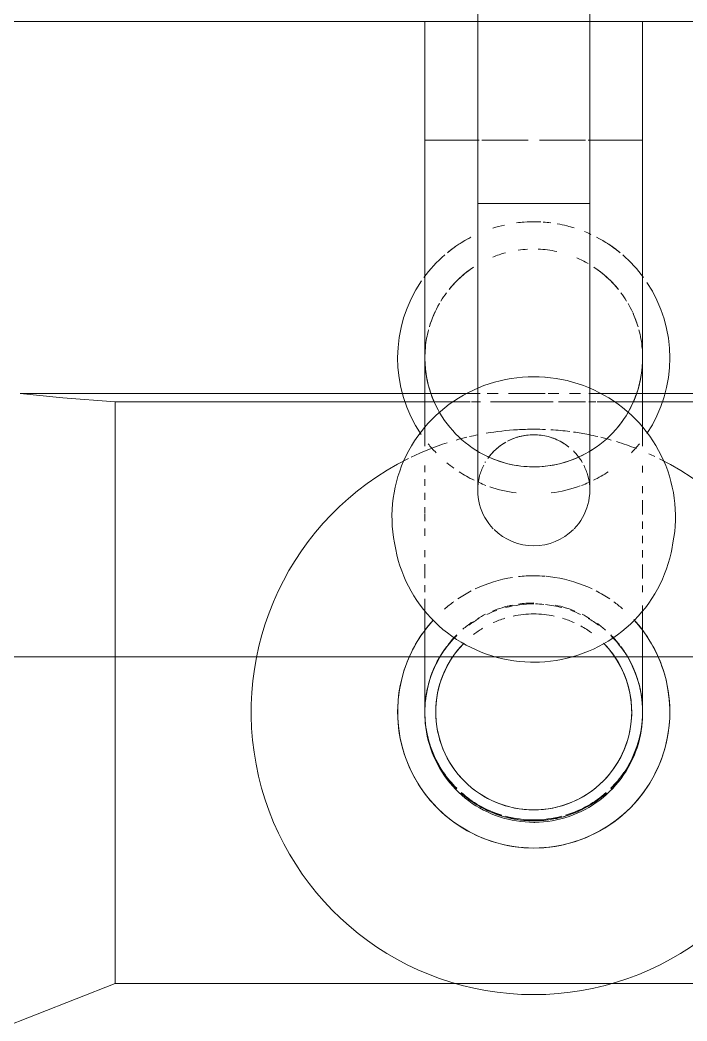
# Model space of a CAD drawing. Header units: millimetres. Extents: x -4000 to 187956, y -58990 to 162485.
# Drawn here: x 831.7 to 954.2, y 80833.2 to 81017 of the extents above; entities that cross this region are included whole.
import ezdxf

# ---------------------------------------------------------------- set-up
doc = ezdxf.new("R2010")
doc.units = ezdxf.units.MM
doc.layers.add('A-FLOR-PATT', color=8, linetype='Continuous', lineweight=13)
doc.layers.add('P-SANR-FIXT', color=6, linetype='Continuous', lineweight=9)

# ---------------------------------------------------------------- blocks, each defined once
blk = doc.blocks.new('C2400 - C2400-504579-0_000')
at = {"layer": 'P-SANR-FIXT', "color": 250}
for p, q in [((-10.3, -16), (-10.3, -116.64)), ((-10.3, -16), (-10.3, -116.64)), ((-10.3, -16), (-10.3, -116.64)), ((-10.3, -16), (-10.3, -116.64)), ((10.3, -116.64), (10.3, -16)), ((10.3, -116.64), (10.3, -16)), ((10.3, -116.64), (10.3, -16)), ((10.3, -116.64), (10.3, -16)), ((-8.92, -83.22), (-236.05, -83.22)), ((236.05, -83.22), (8.92, -83.22)), ((0, -116.64), (-10.3, -116.64)), ((0, -116.64), (-10.3, -116.64)), ((0, -116.64), (-10.3, -116.64)), ((0, -116.64), (-10.3, -116.64)), ((10.3, -116.64), (0, -116.64)), ((10.3, -116.64), (0, -116.64)), ((10.3, -116.64), (0, -116.64)), ((10.3, -116.64), (0, -116.64)), ((-10.3, -166.44), (-10.3, -169.3)), ((-10.3, -166.44), (-10.3, -169.3)), ((-10.3, -166.44), (-10.3, -169.3)), ((-10.3, -166.44), (-10.3, -169.3)), ((10.3, -169.3), (10.3, -166.44)), ((10.3, -169.3), (10.3, -166.44)), ((10.3, -169.3), (10.3, -166.44)), ((10.3, -169.3), (10.3, -166.44)), ((-25.58, -178.94), (-25.34, -180.19)), ((25.34, -180.19), (25.58, -178.94))]:
    blk.add_line(p, q, dxfattribs=at)
at = {"layer": 'P-SANR-FIXT', "color": 252}
for p, q in [((-20, -83.22), (-20, -105)), ((20, -105), (20, -83.22)), ((-10, -105), (-20, -105)), ((20, -105), (10, -105)), ((-11.88, -151.53), (-94.37, -151.53)), ((94.37, -151.53), (11.88, -151.53)), ((-76.92, -259.9), (-76.92, -153.09)), ((-76.92, -153.09), (-13.5, -153.09)), ((13.5, -153.09), (76.92, -153.09)), ((-20, -158.95), (-20, -157.87)), ((20, -157.9), (20, -158.98)), ((-76.92, -259.9), (-215.83, -314.46)), ((76.92, -259.9), (-76.92, -259.9))]:
    blk.add_line(p, q, dxfattribs=at)
at = {"layer": 'P-SANR-FIXT', "color": 254}
for p, q in [((8.92, -83.22), (-8.92, -83.22)), ((-19.32, -105), (-20, -105)), ((-18.72, -105), (-19.62, -105)), ((-17.32, -105), (-18.69, -105)), ((-14.14, -105), (-18.48, -105)), ((-14.14, -105), (-17.11, -105)), ((-11.11, -105), (-14.14, -105)), ((-10.66, -105), (-14.14, -105)), ((14.14, -105), (10.66, -105)), ((14.14, -105), (11.11, -105)), ((18.48, -105), (14.14, -105)), ((17.11, -105), (14.14, -105)), ((18.69, -105), (17.32, -105)), ((19.62, -105), (18.72, -105)), ((20, -105), (19.32, -105)), ((-10.3, -116.64), (-8.92, -116.64)), ((-10.3, -116.64), (-8.92, -116.64)), ((-8.92, -116.64), (-10.3, -116.64)), ((-10.3, -116.64), (-8.92, -116.64)), ((-9.95, -116.64), (-10.3, -116.64)), ((-10.3, -116.64), (-8.92, -116.64)), ((-10.3, -116.64), (-8.92, -116.64)), ((-8.92, -116.64), (-10.3, -116.64)), ((-10.3, -116.64), (-8.92, -116.64)), ((-10.3, -116.64), (-8.92, -116.64)), ((-9.95, -116.64), (-10.3, -116.64)), ((-8.92, -116.64), (-9.95, -116.64)), ((-8.92, -116.64), (-9.95, -116.64)), ((-8.92, -116.64), (0, -116.64)), ((-8.92, -116.64), (0, -116.64)), ((-8.92, -116.64), (0, -116.64)), ((-8.92, -116.64), (0, -116.64)), ((0, -116.64), (8.92, -116.64)), ((0, -116.64), (8.92, -116.64)), ((0, -116.64), (8.92, -116.64)), ((0, -116.64), (8.92, -116.64)), ((8.92, -116.64), (10.3, -116.64)), ((8.92, -116.64), (10.3, -116.64)), ((9.95, -116.64), (8.92, -116.64)), ((8.92, -116.64), (10.3, -116.64)), ((8.92, -116.64), (10.3, -116.64)), ((9.95, -116.64), (8.92, -116.64)), ((8.92, -116.64), (10.3, -116.64)), ((8.92, -116.64), (10.3, -116.64)), ((9.95, -116.64), (8.92, -116.64)), ((8.92, -116.64), (10.3, -116.64)), ((8.92, -116.64), (10.3, -116.64)), ((9.95, -116.64), (8.92, -116.64)), ((-4.14, -148.77), (-5.16, -148.96)), ((-3.11, -148.63), (-4.14, -148.77)), ((0, -148.45), (-1.04, -148.47)), ((1, -148.47), (0, -148.45)), ((2.04, -148.53), (1, -148.47)), ((2.11, -148.53), (2.04, -148.53)), ((4.1, -148.77), (3.07, -148.63)), ((5.12, -148.95), (4.1, -148.77)), ((-9.16, -150.09), (-10.13, -150.47)), ((-8.18, -149.75), (-9.16, -150.09)), ((6.14, -149.17), (5.12, -148.95)), ((7.14, -149.43), (6.14, -149.17)), ((8.14, -149.73), (7.14, -149.43)), ((9.12, -150.07), (8.14, -149.73)), ((10.09, -150.45), (9.12, -150.07)), ((-11.43, -153.09), (-9.81, -153.09)), ((10.1, -153.09), (11.43, -153.09)), ((-16.38, -156.47), (-16.83, -155.81)), ((15.55, -157.58), (15.04, -158.19)), ((16.51, -156.29), (16.04, -156.94)), ((13.35, -159.89), (12.74, -160.41)), ((14.5, -158.78), (13.93, -159.35)), ((15.04, -158.19), (14.5, -158.78)), ((-20, -161.2), (-20, -160.06)), ((-11.94, -161.04), (-12.58, -160.55)), ((-11.29, -161.51), (-11.94, -161.04)), ((12.12, -160.91), (11.47, -161.38)), ((12.74, -160.41), (12.12, -160.91)), ((20, -160.09), (20, -161.23)), ((-20, -166), (-20, -164.76)), ((20, -164.8), (20, -166.03)), ((-20, -168.47), (-20, -167.24)), ((20, -168.54), (20, -169.82)), ((-20, -171.08), (-20, -169.79)), ((-20, -173.56), (-20, -172.38)), ((20, -171.11), (20, -172.39)), ((20, -172.41), (20, -173.72)), ((-20, -175), (-20, -173.69)), ((-20, -177.64), (-20, -176.32)), ((20, -175.04), (20, -176.36)), ((20, -177.68), (20, -179)), ((-20, -181.59), (-20, -180.28)), ((20, -180.31), (20, -181.62)), ((-20, -184.19), (-20, -182.89)), ((20, -182.93), (20, -184.22)), ((-20, -185.47), (-20, -184.19)), ((20, -184.22), (20, -185.51)), ((-20, -188), (-20, -186.74)), ((20, -186.78), (20, -188.03)), ((20, -190.49), (20, -191.49)), ((-20, -198.31), (-20, -197.27)), ((-20, -199.31), (-20, -198.31)), ((20, -197.3), (20, -198.33)), ((20, -198.33), (20, -199.33)), ((-20, -200.27), (-20, -199.31)), ((-20, -201.2), (-20, -200.27)), ((20, -199.33), (20, -200.3)), ((20, -200.3), (20, -201.22)), ((-20, -202.09), (-20, -201.2)), ((-20, -202.94), (-20, -202.09)), ((20, -201.22), (20, -202.11)), ((20, -202.11), (20, -202.96)), ((-20, -203.75), (-20, -202.94)), ((-20, -204.52), (-20, -203.75)), ((20, -202.96), (20, -203.77)), ((20, -203.77), (20, -204.54)), ((-20, -205.24), (-20, -204.52)), ((-20, -205.92), (-20, -205.24)), ((20, -204.54), (20, -205.26)), ((20, -205.26), (20, -205.94)), ((-20, -206.55), (-20, -205.92)), ((-20, -207.14), (-20, -206.55)), ((-20, -207.67), (-20, -207.14)), ((-20, -208.16), (-20, -207.67)), ((20, -205.94), (20, -206.57)), ((20, -206.57), (20, -207.15)), ((20, -207.15), (20, -207.69)), ((20, -207.69), (20, -208.18)), ((-20, -208.6), (-20, -208.16)), ((-20, -208.99), (-20, -208.6)), ((-20, -209.33), (-20, -208.99)), ((-20, -209.62), (-20, -209.33)), ((20, -208.18), (20, -208.61)), ((20, -208.61), (20, -209)), ((20, -209), (20, -209.34)), ((20, -209.34), (20, -209.63)), ((-20, -209.86), (-20, -209.62)), ((-20, -210.04), (-20, -209.86)), ((-20, -210), (-20, -210.14)), ((-20, -210.17), (-20, -210.04)), ((-20, -210.14), (-20, -210.24)), ((-20, -210.25), (-20, -210.17)), ((-20, -210.24), (-20, -210.28)), ((-20, -210.28), (-20, -210.25)), ((-20, -210.49), (-20, -210.28)), ((-19.97, -211.29), (-20, -210.49)), ((-19.92, -212.09), (-19.97, -211.29)), ((19.98, -211.08), (19.94, -211.88)), ((20, -210.28), (19.98, -211.08)), ((20, -209.63), (20, -209.86)), ((20, -209.86), (20, -210.05)), ((20, -210.04), (20, -210)), ((20, -210.17), (20, -210.04)), ((20, -210.05), (20, -210.18)), ((20, -210.25), (20, -210.17)), ((20, -210.18), (20, -210.25)), ((20, -210.25), (20, -210.28)), ((20, -210.28), (20, -210.25)), ((-19.83, -212.89), (-19.92, -212.09)), ((-19.71, -213.68), (-19.83, -212.89)), ((19.86, -212.67), (19.74, -213.47)), ((19.94, -211.88), (19.86, -212.67)), ((-19.56, -214.46), (-19.71, -213.68)), ((-19.37, -215.24), (-19.56, -214.46)), ((19.43, -215.03), (19.22, -215.81)), ((19.6, -214.25), (19.43, -215.03)), ((19.74, -213.47), (19.6, -214.25)), ((-19.16, -216.01), (-19.37, -215.24)), ((-18.92, -216.77), (-19.16, -216.01)), ((-18.64, -217.53), (-18.92, -216.77)), ((18.98, -216.57), (18.72, -217.32)), ((19.22, -215.81), (18.98, -216.57)), ((-18.34, -218.27), (-18.64, -217.53)), ((-18, -218.99), (-18.34, -218.27)), ((18.42, -218.07), (18.1, -218.8)), ((18.72, -217.32), (18.42, -218.07)), ((-17.64, -219.71), (-18, -218.99)), ((-17.25, -220.4), (-17.64, -219.71)), ((-16.83, -221.08), (-17.25, -220.4)), ((17.36, -220.22), (16.95, -220.9)), ((17.74, -219.51), (17.36, -220.22)), ((18.1, -218.8), (17.74, -219.51)), ((-16.38, -221.75), (-16.83, -221.08)), ((-15.91, -222.4), (-16.38, -221.75)), ((-15.41, -223.02), (-15.91, -222.4)), ((16.04, -222.22), (15.55, -222.85)), ((16.51, -221.57), (16.04, -222.22)), ((16.95, -220.9), (16.51, -221.57)), ((-14.89, -223.63), (-15.41, -223.02)), ((-14.35, -224.21), (-14.89, -223.63)), ((-13.78, -224.78), (-14.35, -224.21)), ((14.5, -224.06), (13.93, -224.63)), ((15.04, -223.47), (14.5, -224.06)), ((15.55, -222.85), (15.04, -223.47)), ((-13.19, -225.31), (-13.78, -224.78)), ((-12.58, -225.83), (-13.19, -225.31)), ((-11.94, -226.32), (-12.58, -225.83)), ((12.74, -225.69), (12.12, -226.19)), ((13.35, -225.17), (12.74, -225.69)), ((13.93, -224.63), (13.35, -225.17)), ((-11.29, -226.79), (-11.94, -226.32)), ((-10.62, -227.22), (-11.29, -226.79)), ((-9.94, -227.64), (-10.62, -227.22)), ((-9.24, -228.02), (-9.94, -227.64)), ((10.12, -227.53), (9.43, -227.92)), ((10.81, -227.11), (10.12, -227.53)), ((11.47, -226.66), (10.81, -227.11)), ((12.12, -226.19), (11.47, -226.66)), ((-8.52, -228.37), (-9.24, -228.02)), ((-7.79, -228.7), (-8.52, -228.37)), ((-7.05, -229), (-7.79, -228.7)), ((-6.29, -229.26), (-7.05, -229)), ((-5.53, -229.5), (-6.29, -229.26)), ((-4.75, -229.71), (-5.53, -229.5)), ((-3.97, -229.88), (-4.75, -229.71)), ((4.96, -229.65), (4.18, -229.84)), ((5.73, -229.44), (4.96, -229.65)), ((6.5, -229.19), (5.73, -229.44)), ((7.25, -228.92), (6.5, -229.19)), ((7.99, -228.61), (7.25, -228.92)), ((8.71, -228.28), (7.99, -228.61)), ((9.43, -227.92), (8.71, -228.28)), ((-3.19, -230.02), (-3.97, -229.88)), ((-2.39, -230.13), (-3.19, -230.02)), ((-1.6, -230.21), (-2.39, -230.13)), ((-0.8, -230.26), (-1.6, -230.21)), ((0, -230.28), (-0.8, -230.26)), ((0.22, -230.28), (0, -230.28)), ((1.02, -230.25), (0.22, -230.28)), ((1.81, -230.2), (1.02, -230.25)), ((2.61, -230.11), (1.81, -230.2)), ((3.4, -229.99), (2.61, -230.11)), ((4.18, -229.84), (3.4, -229.99))]:
    blk.add_line(p, q, dxfattribs=at)
at = {"layer": 'P-SANR-FIXT', "color": 253}
for p, q in [((-10.54, -105), (-19.92, -105)), ((19.92, -105), (10.54, -105)), ((-9.82, -151.53), (-11.88, -151.53)), ((11.88, -151.53), (10.14, -151.53)), ((-13.5, -153.09), (-11.66, -153.09)), ((11.66, -153.09), (13.5, -153.09)), ((16.95, -155.62), (16.51, -156.29)), ((16.04, -156.94), (15.55, -157.58)), ((-20, -160.06), (-20, -158.95)), ((13.93, -159.35), (13.35, -159.89)), ((20, -158.98), (20, -160.09)), ((-10.62, -161.95), (-11.29, -161.51))]:
    blk.add_line(p, q, dxfattribs=at)
at = {"layer": 'P-SANR-FIXT', "color": 50}
for p, q in [((-1.15, -105), (-9.51, -105)), ((-1.15, -105), (-9.51, -105)), ((-5.18, -105), (-8.97, -105)), ((-5.18, -105), (-8.97, -105)), ((-1.04, -105), (-5.18, -105)), ((-1.04, -105), (-5.18, -105)), ((5.18, -105), (1.04, -105)), ((5.18, -105), (1.04, -105)), ((9.51, -105), (1.15, -105)), ((9.51, -105), (1.15, -105)), ((8.97, -105), (5.18, -105)), ((8.97, -105), (5.18, -105)), ((-8.92, -116.64), (0, -116.64)), ((-7.28, -116.64), (-8.92, -116.64)), ((-8.92, -116.64), (0, -116.64)), ((-7.28, -116.64), (-8.92, -116.64)), ((-8.92, -116.64), (0, -116.64)), ((-7.28, -116.64), (-8.92, -116.64)), ((-8.92, -116.64), (0, -116.64)), ((-7.28, -116.64), (-8.92, -116.64)), ((-5.15, -116.64), (-7.28, -116.64)), ((-5.15, -116.64), (-7.28, -116.64)), ((-5.15, -116.64), (-7.28, -116.64)), ((-5.15, -116.64), (-7.28, -116.64)), ((-2.67, -116.64), (-5.15, -116.64)), ((-2.67, -116.64), (-5.15, -116.64)), ((-2.67, -116.64), (-5.15, -116.64)), ((-2.67, -116.64), (-5.15, -116.64)), ((0, -116.64), (-2.67, -116.64)), ((0, -116.64), (-2.67, -116.64)), ((0, -116.64), (-2.67, -116.64)), ((0, -116.64), (-2.67, -116.64)), ((0, -116.64), (8.92, -116.64)), ((2.67, -116.64), (0, -116.64)), ((0, -116.64), (8.92, -116.64)), ((2.67, -116.64), (0, -116.64)), ((0, -116.64), (8.92, -116.64)), ((2.67, -116.64), (0, -116.64)), ((0, -116.64), (8.92, -116.64)), ((2.67, -116.64), (0, -116.64)), ((5.15, -116.64), (2.67, -116.64)), ((5.15, -116.64), (2.67, -116.64)), ((5.15, -116.64), (2.67, -116.64)), ((5.15, -116.64), (2.67, -116.64)), ((7.28, -116.64), (5.15, -116.64)), ((7.28, -116.64), (5.15, -116.64)), ((7.28, -116.64), (5.15, -116.64)), ((7.28, -116.64), (5.15, -116.64)), ((8.92, -116.64), (7.28, -116.64)), ((8.92, -116.64), (7.28, -116.64)), ((8.92, -116.64), (7.28, -116.64)), ((8.92, -116.64), (7.28, -116.64)), ((3.07, -148.63), (2.11, -148.53)), ((-5.16, -148.96), (-6.18, -149.18)), ((-6.56, -151.53), (-8.56, -151.53)), ((2.11, -151.53), (-4.63, -151.53)), ((4.63, -151.53), (2.64, -151.53)), ((8.56, -151.53), (6.56, -151.53)), ((-7.95, -153.09), (3.58, -153.09)), ((4.57, -153.09), (9.5, -153.09)), ((-9.94, -162.36), (-10.62, -161.95)), ((-9.24, -162.74), (-9.94, -162.36)), ((-8.52, -163.1), (-9.24, -162.74)), ((-7.79, -163.42), (-8.52, -163.1)), ((-7.05, -163.72), (-7.79, -163.42)), ((7.99, -163.34), (7.25, -163.64)), ((8.71, -163), (7.99, -163.34)), ((9.43, -162.64), (8.71, -163)), ((10.12, -162.25), (9.43, -162.64)), ((-6.29, -163.98), (-7.05, -163.72)), ((-5.53, -164.22), (-6.29, -163.98)), ((-4.75, -164.43), (-5.53, -164.22)), ((-3.97, -164.6), (-4.75, -164.43)), ((-3.19, -164.74), (-3.97, -164.6)), ((-2.39, -164.86), (-3.19, -164.74)), ((-1.6, -164.94), (-2.39, -164.86)), ((-0.8, -164.98), (-1.6, -164.94)), ((0, -165), (-0.8, -164.98)), ((0.22, -165), (0, -165)), ((1.02, -164.97), (0.22, -165)), ((1.81, -164.92), (1.02, -164.97)), ((2.61, -164.83), (1.81, -164.92)), ((3.4, -164.71), (2.61, -164.83)), ((4.18, -164.56), (3.4, -164.71)), ((4.96, -164.37), (4.18, -164.56)), ((5.73, -164.16), (4.96, -164.37)), ((6.5, -163.92), (5.73, -164.16)), ((7.25, -163.64), (6.5, -163.92))]:
    blk.add_line(p, q, dxfattribs=at)
at = {"layer": 'P-SANR-FIXT', "color": 252, "flags": 128}
for points in [[(-20, -105), (-20, -106.6), (-20, -108.2), (-20, -109.79), (-20, -111.37), (-20, -112.95), (-20, -114.51), (-20, -116.05), (-20, -117.58), (-20, -119.09), (-20, -120.58), (-20, -122.04), (-20, -123.47), (-20, -124.88), (-20, -126.25), (-20, -127.59), (-20, -128.89), (-20, -130.15), (-20, -131.38), (-20, -132.56), (-20, -133.69), (-20, -134.79), (-20, -135.06)], [(20, -135.06), (20, -133.98), (20, -132.85), (20, -131.68), (20, -130.47), (20, -129.22), (20, -127.93), (20, -126.6), (20, -125.23), (20, -123.84), (20, -122.41), (20, -120.96), (20, -119.48), (20, -117.97), (20, -116.45), (20, -114.91), (20, -113.35), (20, -111.78), (20, -110.2), (20, -108.61), (20, -107.01), (20, -105.41), (20, -105)], [(-20, -135.06), (-20, -136.09), (-20, -137.07), (-20, -138), (-20, -138.88), (-20, -139.7), (-20, -140.47), (-20, -141.18), (-20, -141.84), (-20, -142.43), (-20, -142.96), (-20, -143.44), (-20, -143.85), (-20, -144.2), (-20, -144.49), (-20, -144.71), (-20, -144.87), (-20, -144.97), (-20, -145)], [(20, -145), (20, -144.97), (20, -144.87), (20, -144.71), (20, -144.49), (20, -144.2), (20, -143.85), (20, -143.44), (20, -142.97), (20, -142.44), (20, -141.84), (20, -141.19), (20, -140.48), (20, -139.71), (20, -138.89), (20, -138.01), (20, -137.08), (20, -136.1), (20, -135.07), (20, -135.06)], [(-16.83, -155.81), (-17.25, -155.12), (-17.64, -154.43), (-18, -153.71), (-18.34, -152.99), (-18.64, -152.25), (-18.92, -151.5), (-19.16, -150.73), (-19.37, -149.96), (-19.56, -149.18), (-19.71, -148.4), (-19.83, -147.61), (-19.92, -146.81), (-19.97, -146.02), (-20, -145.22), (-20, -145)], [(-20, -152.11), (-20, -151.35), (-20, -150.63), (-20, -149.95), (-20, -149.31), (-20, -148.71), (-20, -148.15), (-20, -147.64), (-20, -147.17), (-20, -146.74), (-20, -146.36), (-20, -146.03), (-20, -145.74), (-20, -145.5), (-20, -145.3), (-20, -145.16), (-20, -145.06), (-20, -145.01), (-20, -145)], [(20, -145), (19.98, -145.8), (19.94, -146.6), (19.86, -147.39), (19.74, -148.19), (19.6, -148.97), (19.43, -149.75), (19.22, -150.53), (18.98, -151.29), (18.72, -152.05), (18.42, -152.79), (18.1, -153.52), (17.74, -154.24), (17.36, -154.94), (16.95, -155.62)], [(20, -145), (20, -145.03), (20, -145.11), (20, -145.24), (20, -145.41), (20, -145.63), (20, -145.9), (20, -146.22), (20, -146.58), (20, -146.99), (20, -147.44), (20, -147.93), (20, -148.47), (20, -149.06), (20, -149.68), (20, -150.34), (20, -151.05), (20, -151.79), (20, -152.11)], [(-94.37, -151.53), (-86.53, -152.32), (-76.92, -153.09)], [(-20, -153.86), (-20, -152.95), (-20, -152.11)], [(20, -152.11), (20, -152.98), (20, -153.89)]]:
    blk.add_lwpolyline(points, dxfattribs=at)
at = {"layer": 'P-SANR-FIXT', "color": 250, "flags": 128}
for points in [[(-10.3, -116.64), (-10.3, -118.65), (-10.3, -120.66), (-10.3, -122.66), (-10.3, -124.66), (-10.3, -126.63), (-10.3, -128.6), (-10.3, -130.54), (-10.3, -132.46), (-10.3, -134.36), (-10.3, -136.23), (-10.3, -138.07), (-10.3, -139.87), (-10.3, -141.64), (-10.3, -143.36), (-10.3, -145.04), (-10.3, -146.68), (-10.3, -148.27), (-10.3, -149.81), (-10.3, -151.29), (-10.3, -152.73), (-10.3, -154.1), (-10.3, -155.41), (-10.3, -156.66), (-10.3, -157.85), (-10.3, -158.97), (-10.3, -160.02), (-10.3, -161), (-10.3, -161.92), (-10.3, -162.76), (-10.3, -163.52), (-10.3, -164.22), (-10.3, -164.83), (-10.3, -165.37), (-10.3, -165.83), (-10.3, -166.21), (-10.3, -166.44)], [(-10.3, -116.64), (-10.3, -118.65), (-10.3, -120.66), (-10.3, -122.66), (-10.3, -124.66), (-10.3, -126.63), (-10.3, -128.6), (-10.3, -130.54), (-10.3, -132.46), (-10.3, -134.36), (-10.3, -136.23), (-10.3, -138.07), (-10.3, -139.87), (-10.3, -141.64), (-10.3, -143.36), (-10.3, -145.04), (-10.3, -146.68), (-10.3, -148.27), (-10.3, -149.81), (-10.3, -151.29), (-10.3, -152.73), (-10.3, -154.1), (-10.3, -155.41), (-10.3, -156.66), (-10.3, -157.85), (-10.3, -158.97), (-10.3, -160.02), (-10.3, -161), (-10.3, -161.92), (-10.3, -162.76), (-10.3, -163.52), (-10.3, -164.22), (-10.3, -164.83), (-10.3, -165.37), (-10.3, -165.83), (-10.3, -166.21), (-10.3, -166.44)], [(-10.3, -116.64), (-10.3, -118.65), (-10.3, -120.66), (-10.3, -122.66), (-10.3, -124.66), (-10.3, -126.63), (-10.3, -128.6), (-10.3, -130.54), (-10.3, -132.46), (-10.3, -134.36), (-10.3, -136.23), (-10.3, -138.07), (-10.3, -139.87), (-10.3, -141.64), (-10.3, -143.36), (-10.3, -145.04), (-10.3, -146.68), (-10.3, -148.27), (-10.3, -149.81), (-10.3, -151.29), (-10.3, -152.73), (-10.3, -154.1), (-10.3, -155.41), (-10.3, -156.66), (-10.3, -157.85), (-10.3, -158.97), (-10.3, -160.02), (-10.3, -161), (-10.3, -161.92), (-10.3, -162.76), (-10.3, -163.52), (-10.3, -164.22), (-10.3, -164.83), (-10.3, -165.37), (-10.3, -165.83), (-10.3, -166.21), (-10.3, -166.44)], [(-10.3, -116.64), (-10.3, -118.65), (-10.3, -120.66), (-10.3, -122.66), (-10.3, -124.66), (-10.3, -126.63), (-10.3, -128.6), (-10.3, -130.54), (-10.3, -132.46), (-10.3, -134.36), (-10.3, -136.23), (-10.3, -138.07), (-10.3, -139.87), (-10.3, -141.64), (-10.3, -143.36), (-10.3, -145.04), (-10.3, -146.68), (-10.3, -148.27), (-10.3, -149.81), (-10.3, -151.29), (-10.3, -152.73), (-10.3, -154.1), (-10.3, -155.41), (-10.3, -156.66), (-10.3, -157.85), (-10.3, -158.97), (-10.3, -160.02), (-10.3, -161), (-10.3, -161.92), (-10.3, -162.76), (-10.3, -163.52), (-10.3, -164.22), (-10.3, -164.83), (-10.3, -165.37), (-10.3, -165.83), (-10.3, -166.21), (-10.3, -166.44)], [(10.3, -166.44), (10.3, -166.11), (10.3, -165.71), (10.3, -165.23), (10.3, -164.67), (10.3, -164.03), (10.3, -163.32), (10.3, -162.54), (10.3, -161.68), (10.3, -160.74), (10.3, -159.74), (10.3, -158.67), (10.3, -157.53), (10.3, -156.33), (10.3, -155.06), (10.3, -153.73), (10.3, -152.34), (10.3, -150.9), (10.3, -149.4), (10.3, -147.84), (10.3, -146.24), (10.3, -144.59), (10.3, -142.9), (10.3, -141.16), (10.3, -139.38), (10.3, -137.57), (10.3, -135.73), (10.3, -133.85), (10.3, -131.94), (10.3, -130.02), (10.3, -128.07), (10.3, -126.1), (10.3, -124.12), (10.3, -122.12), (10.3, -120.12), (10.3, -118.11), (10.3, -116.64)], [(10.3, -166.44), (10.3, -166.11), (10.3, -165.71), (10.3, -165.23), (10.3, -164.67), (10.3, -164.03), (10.3, -163.32), (10.3, -162.54), (10.3, -161.68), (10.3, -160.74), (10.3, -159.74), (10.3, -158.67), (10.3, -157.53), (10.3, -156.33), (10.3, -155.06), (10.3, -153.73), (10.3, -152.34), (10.3, -150.9), (10.3, -149.4), (10.3, -147.84), (10.3, -146.24), (10.3, -144.59), (10.3, -142.9), (10.3, -141.16), (10.3, -139.38), (10.3, -137.57), (10.3, -135.73), (10.3, -133.85), (10.3, -131.94), (10.3, -130.02), (10.3, -128.07), (10.3, -126.1), (10.3, -124.12), (10.3, -122.12), (10.3, -120.12), (10.3, -118.11), (10.3, -116.64)], [(10.3, -166.44), (10.3, -166.11), (10.3, -165.71), (10.3, -165.23), (10.3, -164.67), (10.3, -164.03), (10.3, -163.32), (10.3, -162.54), (10.3, -161.68), (10.3, -160.74), (10.3, -159.74), (10.3, -158.67), (10.3, -157.53), (10.3, -156.33), (10.3, -155.06), (10.3, -153.73), (10.3, -152.34), (10.3, -150.9), (10.3, -149.4), (10.3, -147.84), (10.3, -146.24), (10.3, -144.59), (10.3, -142.9), (10.3, -141.16), (10.3, -139.38), (10.3, -137.57), (10.3, -135.73), (10.3, -133.85), (10.3, -131.94), (10.3, -130.02), (10.3, -128.07), (10.3, -126.1), (10.3, -124.12), (10.3, -122.12), (10.3, -120.12), (10.3, -118.11), (10.3, -116.64)], [(10.3, -166.44), (10.3, -166.11), (10.3, -165.71), (10.3, -165.23), (10.3, -164.67), (10.3, -164.03), (10.3, -163.32), (10.3, -162.54), (10.3, -161.68), (10.3, -160.74), (10.3, -159.74), (10.3, -158.67), (10.3, -157.53), (10.3, -156.33), (10.3, -155.06), (10.3, -153.73), (10.3, -152.34), (10.3, -150.9), (10.3, -149.4), (10.3, -147.84), (10.3, -146.24), (10.3, -144.59), (10.3, -142.9), (10.3, -141.16), (10.3, -139.38), (10.3, -137.57), (10.3, -135.73), (10.3, -133.85), (10.3, -131.94), (10.3, -130.02), (10.3, -128.07), (10.3, -126.1), (10.3, -124.12), (10.3, -122.12), (10.3, -120.12), (10.3, -118.11), (10.3, -116.64)], [(-10.13, -150.47), (-11.08, -150.89), (-12.01, -151.34), (-12.92, -151.83), (-13.82, -152.36), (-14.69, -152.92), (-15.53, -153.52), (-16.36, -154.15), (-17.15, -154.81), (-17.92, -155.5), (-18.66, -156.22), (-19.38, -156.97), (-20.06, -157.75), (-20.7, -158.56), (-21.32, -159.39), (-21.9, -160.24), (-22.45, -161.12), (-22.96, -162.01), (-23.43, -162.93), (-23.87, -163.86), (-24.27, -164.81), (-24.62, -165.78), (-24.94, -166.76), (-25.22, -167.75), (-25.46, -168.75), (-25.66, -169.76), (-25.82, -170.78), (-25.93, -171.8), (-26.01, -172.83), (-26.04, -173.86), (-26.03, -174.89), (-25.98, -175.92), (-25.89, -176.94), (-25.75, -177.96), (-25.58, -178.94)], [(25.58, -178.94), (25.76, -177.92), (25.89, -176.9), (25.98, -175.88), (26.03, -174.85), (26.04, -173.82), (26, -172.79), (25.93, -171.76), (25.81, -170.74), (25.65, -169.72), (25.45, -168.71), (25.21, -167.71), (24.93, -166.72), (24.61, -165.74), (24.25, -164.78), (23.85, -163.82), (23.41, -162.89), (22.94, -161.98), (22.43, -161.08), (21.88, -160.2), (21.3, -159.35), (20.68, -158.52), (20.03, -157.72), (19.35, -156.94), (18.63, -156.19), (17.89, -155.47), (17.12, -154.78), (16.32, -154.12), (15.5, -153.49), (14.65, -152.9), (13.78, -152.34), (12.89, -151.81), (11.97, -151.32), (11.04, -150.87), (10.09, -150.45)], [(-25.34, -180.19), (-25.13, -181.18), (-24.88, -182.17), (-24.58, -183.15), (-24.25, -184.11), (-23.88, -185.06), (-23.47, -186), (-23.02, -186.91), (-22.54, -187.81), (-22.02, -188.69), (-21.46, -189.55), (-20.87, -190.38), (-20.25, -191.2), (-19.59, -191.98), (-18.91, -192.74), (-18.19, -193.47), (-17.44, -194.18), (-16.67, -194.85), (-15.87, -195.49), (-15.04, -196.1), (-14.19, -196.68), (-13.32, -197.22), (-12.43, -197.73), (-11.52, -198.2), (-10.58, -198.63), (-9.64, -199.03), (-8.67, -199.39), (-7.69, -199.71), (-6.7, -200), (-5.7, -200.24), (-4.69, -200.45), (-3.68, -200.61), (-2.65, -200.74), (-1.63, -200.82), (-0.6, -200.87), (0, -200.87)], [(0, -200.87), (1.03, -200.85), (2.06, -200.79), (3.08, -200.69), (4.1, -200.55), (5.12, -200.37), (6.12, -200.14), (7.12, -199.88), (8.11, -199.58), (9.08, -199.24), (10.04, -198.87), (10.98, -198.45), (11.9, -198), (12.81, -197.52), (13.69, -196.99), (14.55, -196.44), (15.39, -195.85), (16.21, -195.22), (17, -194.57), (17.76, -193.88), (18.49, -193.17), (19.2, -192.43), (19.87, -191.65), (20.51, -190.86), (21.12, -190.04), (21.7, -189.19), (22.24, -188.32), (22.74, -187.44), (23.21, -186.53), (23.64, -185.61), (24.04, -184.66), (24.39, -183.71), (24.71, -182.74), (24.99, -181.76), (25.22, -180.77), (25.34, -180.19)]]:
    blk.add_lwpolyline(points, dxfattribs=at)
at = {"layer": 'P-SANR-FIXT', "color": 254, "flags": 128}
for points in [[(-1.04, -148.47), (-2.08, -148.53), (-3.11, -148.63)], [(-6.18, -149.18), (-7.18, -149.44), (-8.18, -149.75)]]:
    blk.add_lwpolyline(points, dxfattribs=at)
at = {"layer": 'P-SANR-FIXT', "color": 253, "flags": 128}
for points in [[(-20, -157.87), (-20, -156.82), (-20, -155.8), (-20, -154.81), (-20, -153.86)], [(20, -153.89), (20, -154.84), (20, -155.82), (20, -156.84), (20, -157.9)], [(-12.58, -160.55), (-13.19, -160.04), (-13.78, -159.5), (-14.35, -158.93), (-14.89, -158.35), (-15.41, -157.74), (-15.91, -157.12), (-16.38, -156.47)], [(11.47, -161.38), (10.81, -161.83), (10.12, -162.25)], [(-20, -197.27), (-20, -196.21), (-20, -195.11), (-20, -193.99), (-20, -192.84), (-20, -191.66), (-20, -190.46), (-20, -189.24)], [(20, -191.49), (20, -191.69), (20, -192.87), (20, -194.02), (20, -195.14), (20, -196.24), (20, -197.3)]]:
    blk.add_lwpolyline(points, dxfattribs=at)
at = {"layer": 'P-SANR-FIXT', "color": 50}
for centre, radius, start, end in [((0, -145), 25, 102.4772, 107.4524), ((0, -145), 25, 102.4772, 107.4524), ((0, -145), 25, 94.0109, 97.2165), ((0, -145), 25, 94.0109, 97.2165), ((0, -145), 25, 90, 93.6962), ((0, -145), 25, 90, 93.6962), ((0, -145), 25, 87.022, 90), ((0, -145), 25, 87.022, 90), ((0, -145), 25, 82.7835, 85.9891), ((0, -145), 25, 82.7835, 85.9891), ((0, -145), 25, 75.9031, 80.0156), ((0, -145), 25, 75.9031, 80.0156), ((0, -145), 25, 72.7233, 75.8199), ((0, -145), 25, 72.7233, 75.8199), ((0, -145), 25, 65.1821, 68.0443), ((0, -145), 25, 65.1821, 68.0443), ((0, -210), 51.91, 93.3247, 99.6877), ((0, -210), 51.91, 90, 93.3247), ((0, -210), 51.91, 87.5901, 90), ((0, -210), 51.91, 82.6506, 86.5087), ((0, -210), 51.91, 78.809, 81.895), ((0, -145), 25, 230.3851, 234), ((0, -145), 25, 246.2861, 249.4018), ((0, -145), 25, 246.2861, 249.4018), ((0, -145), 25, 251.1255, 262.6075), ((0, -145), 25, 251.1255, 262.6075), ((0, -145), 25, 277.3925, 289.9054), ((0, -145), 25, 277.3925, 289.9054), ((0, -145), 25, 290.5982, 293.7139), ((0, -145), 25, 290.5982, 293.7139), ((0, -210), 20, 101.4614, 105.9125), ((0, -210), 20, 91.8947, 96.4885), ((0, -210), 20, 67.769, 72.9479), ((0, -210), 20, 116.324, 121.0859), ((0, -210), 20, 58.9141, 63.676)]:
    blk.add_arc(centre, radius, start, end, dxfattribs=at)
at = {"layer": 'P-SANR-FIXT', "color": 253}
for centre, radius, start, end in [((0, -145), 25, 117.4814, 129.393), ((0, -145), 25, 50.607, 62.5186), ((0, -145), 25, 130.835, 143.852), ((0, -145), 25, 36.148, 49.165), ((0, -145), 25, 145.5392, 214.1926), ((0, -145), 25, 326.3324, 33.6676), ((0, -210), 51.91, 103.7032, 105.9008), ((0, -210), 51.91, 74.0992, 76.297), ((0, -210), 51.91, 107.8171, 115.7143), ((0, -145), 25, 219.0547, 224.1439), ((0, -210), 51.91, 68.6955, 72.9631), ((0, -145), 25, 315.8568, 320.9453), ((0, -145), 25, 236.7689, 243.9768), ((0, -145), 25, 296.0232, 303.2311), ((0, -210), 25, 81.0464, 84.8285), ((0, -210), 25, 137.6114, 270), ((0, -210), 25, 270, 42.6685), ((0, -210), 18, 135.353, 270), ((0, -210), 18, 270, 44.647)]:
    blk.add_arc(centre, radius, start, end, dxfattribs=at)
at = {"layer": 'P-SANR-FIXT', "color": 254}
for centre, radius, start, end in [((0, -145), 25, 117.4814, 126), ((0, -145), 25, 54, 62.5186), ((0, -145), 25, 126, 129.393), ((0, -145), 25, 50.607, 54), ((0, -145), 25, 130.835, 143.852), ((0, -145), 25, 36.148, 49.165), ((0, -145), 25, 219.0547, 224.1439), ((0, -145), 25, 315.8568, 320.9453), ((0, -210), 51.91, 64.5985, 65.9568), ((0, -145), 25, 230.3851, 234), ((0, -145), 25, 236.7689, 243.9768), ((0, -145), 25, 296.0232, 303.2311), ((0, -210), 25, 98.9536, 115.4362), ((0, -210), 25, 98.9536, 115.4362), ((0, -210), 25, 90, 96.4625), ((0, -210), 25, 90, 96.4625), ((0, -210), 25, 85.1808, 90), ((0, -210), 25, 85.1808, 90), ((0, -210), 25, 81.0464, 84.8285), ((0, -210), 25, 64.5638, 81.0464), ((0, -210), 25, 64.5638, 81.0464), ((0, -210), 25, 117.2993, 123.9447), ((0, -210), 25, 117.2993, 123.9447), ((0, -210), 25, 56.0553, 62.7007), ((0, -210), 25, 56.0553, 62.7007), ((0, -210), 25, 126, 130.9461), ((0, -210), 25, 126, 130.9461), ((0, -210), 20, 101.4614, 112.231), ((0, -210), 20, 90, 98.1307), ((0, -210), 20, 67.769, 78.5386), ((0, -210), 25, 49.2578, 54), ((0, -210), 25, 49.2578, 54), ((0, -210), 20, 116.324, 121.0859), ((0, -210), 18, 107.1478, 114.4108), ((0, -210), 18, 107.1478, 114.4108), ((0, -210), 18, 90, 102.0961), ((0, -210), 18, 90, 102.0961), ((0, -210), 18, 77.9039, 90), ((0, -210), 18, 77.9039, 90), ((0, -210), 18, 65.5892, 72.8522), ((0, -210), 18, 65.5892, 72.8522), ((0, -210), 20, 58.9141, 63.676), ((0, -210), 25, 137.6114, 162), ((0, -210), 20, 124.5138, 130.6134), ((0, -210), 18, 121.4549, 127.8332), ((0, -210), 18, 121.4549, 127.8332), ((0, -210), 18, 53.6458, 61.2823), ((0, -210), 18, 53.6458, 61.2823), ((0, -210), 20, 48.6808, 54.234), ((0, -210), 25, 18, 42.6685), ((0, -210), 20, 135, 141.8507), ((0, -210), 20, 136.0833, 140.8051), ((0, -210), 20, 38.1493, 45), ((0, -210), 20, 39.1949, 44.6199), ((0, -210), 20, 143.0466, 180), ((0, -210), 20, 143.0466, 174.5229), ((0, -210), 18, 135.353, 180), ((0, -210), 18, 0, 44.647), ((0, -210), 20, 13.2707, 36.9534), ((0, -210), 20, 0, 36.9534), ((0, -210), 25, 162, 198), ((0, -210), 25, 342, 18), ((0, -210), 20, 5.4771, 9.6164), ((0, -210), 20, 174.7649, 180), ((0, -210), 20, 0, 5.2351), ((0, -210), 20, 180, 185.2351), ((0, -210), 20, 180, 216.9534), ((0, -210), 18, 180, 225), ((0, -210), 18, 315, 0), ((0, -210), 20, 323.0466, 0), ((0, -210), 20, 354.7649, 0), ((0, -210), 20, 185.4771, 190.8071), ((0, -210), 20, 323.0466, 354.5229), ((0, -210), 20, 193.2707, 216.9534), ((0, -210), 25, 198, 234), ((0, -210), 25, 306, 342), ((0, -210), 20, 218.1493, 224.6199), ((0, -210), 20, 218.1493, 225), ((0, -210), 20, 315, 321.8507), ((0, -210), 20, 315.3801, 321.8507), ((0, -210), 18, 225, 270), ((0, -210), 18, 270, 315), ((0, -210), 20, 227.9942, 238.7073), ((0, -210), 20, 227.9942, 270), ((0, -210), 20, 270, 312.0058), ((0, -210), 20, 303.9357, 312.0058), ((0, -210), 20, 239.6719, 266.3813), ((0, -210), 20, 273.6187, 301.2927), ((0, -210), 25, 234, 270), ((0, -210), 25, 270, 306)]:
    blk.add_arc(centre, radius, start, end, dxfattribs=at)
at = {"layer": 'P-SANR-FIXT', "color": 252}
for centre, radius, start, end in [((0, -145), 25, 145.5392, 214.1926), ((0, -145), 25, 326.3324, 33.6676), ((0, -210), 51.91, 101.4291, 103.1436), ((0, -210), 51.91, 76.8564, 78.809), ((0, -210), 51.91, 116.3079, 270), ((0, -210), 51.91, 270, 63.5549)]:
    blk.add_arc(centre, radius, start, end, dxfattribs=at)
at = {"layer": 'P-SANR-FIXT', "color": 50}
for major_axis, ratio, start_param, end_param in [((20, 0), 0.99999, 1.832596, 1.956609), ((20, 0), 0.999982, 1.832596, 1.956609), ((20, 0), 0.99999, 1.628314, 1.713769), ((20, 0), 0.999982, 1.628313, 1.713768), ((20, 0), 0.99999, 1.357807, 1.529064), ((20, 0), 0.999982, 1.357807, 1.529065), ((20, 0), 0.99999, 1.047198, 1.165272), ((20, 0), 0.999982, 1.047198, 1.165272), ((20, 0), 0.99999, 4.275728, 4.45059), ((20, 0), 0.999982, 4.275728, 4.45059), ((20, 0), 0.99999, 4.974188, 5.182539), ((20, 0), 0.999982, 4.974188, 5.182534), ((20, 0), 0.99999, 4.472827, 4.712389), ((20, 0), 0.999982, 4.472809, 4.712389), ((20, 0), 0.99999, 4.712389, 4.921341), ((-20, 0), 0.999982, 1.570796, 1.779761)]:
    blk.add_ellipse((0, -145), major_axis=major_axis, ratio=ratio, start_param=start_param, end_param=end_param, dxfattribs=at)
at = {"layer": 'P-SANR-FIXT', "color": 253}
for ratio, start_param, end_param in [(0.99999, 2.155289, 2.462342), (0.99999, 0.67925, 0.986303), (0.99999, 2.499168, 2.592497), (0.99999, 0.549096, 0.642425), (0.99999, 2.617994, 2.852725), (0.99999, 0.437125, 0.523599), (0.99999, 0.288868, 0.429217), (0.99999, 2.879793, 3.041086), (0.99999, 0.087772, 0.261799), (0.999982, 3.041091, 3.403392), (0.999982, 6.021386, 6.350831), (0.999982, 3.45607, 3.665191), (0.999982, 5.759587, 5.968708), (0.99999, 5.588848, 5.669379), (0.99999, 4.084246, 4.182548), (0.99999, 5.24223, 5.340532)]:
    blk.add_ellipse((0, -145), major_axis=(20, 0), ratio=ratio, start_param=start_param, end_param=end_param, dxfattribs=at)
at = {"layer": 'P-SANR-FIXT', "color": 254}
for centre, major_axis, ratio, start_param, end_param in [((0, -145), (20, 0), 0.999982, 2.199265, 2.356194), ((0, -145), (20, 0), 0.999982, 0.785398, 0.942328), ((0, -145), (20, 0), 0.999982, 2.356194, 2.462342), ((0, -145), (20, 0), 0.999982, 0.67925, 0.785398), ((0, -145), (20, 0), 0.999982, 2.499168, 2.592499), ((0, -145), (20, 0), 0.999982, 0.549094, 0.642424), ((0, -145), (20, 0), 0.999982, 2.617994, 2.827164), ((0, -145), (20, 0), 0.999982, 0.437124, 0.523599), ((0, -145), (20, 0), 0.999982, 0.314428, 0.429214), ((0, -145), (20, 0), 0.999982, 2.879793, 3.041091), ((0, -145), (20, 0), 0.999982, 0.087767, 0.261799), ((0, -145), (20, 0), 0.999982, 5.588838, 5.669372), ((0, -169.3), (10.3, 0), 0.989982, 1.570796, 2.060413), ((0, -169.3), (10.3, 0), 0.989982, 1.832596, 2.060413), ((0, -169.3), (10.3, 0), 0.989982, 1.832596, 2.060413), ((0, -169.3), (10.3, 0), 0.989982, 1.832596, 2.060413), ((0, -169.3), (10.3, 0), 0.989982, 1.570796, 1.832596), ((0, -169.3), (10.3, 0), 0.989982, 1.570796, 1.832596), ((0, -169.3), (10.3, 0), 0.989982, 1.570796, 1.832596), ((0, -169.3), (-10.3, 0), 0.989982, 4.45059, 4.712389), ((0, -169.3), (-10.3, 0), 0.989982, 4.45059, 4.712389), ((0, -169.3), (-10.3, 0), 0.989982, 4.45059, 4.712389), ((0, -169.3), (-10.3, 0), 0.989982, 4.45059, 4.712389), ((0, -169.3), (10.3, 0), 0.989982, 1.047198, 1.308997), ((0, -169.3), (10.3, 0), 0.989982, 0.891036, 1.308997), ((0, -169.3), (10.3, 0), 0.989982, 1.047198, 1.308997), ((0, -169.3), (10.3, 0), 0.989982, 1.047198, 1.308997), ((0, -145), (20, 0), 0.999982, 4.084251, 4.182549), ((0, -169.3), (10.3, 0), 0.989982, 2.094395, 2.532041), ((0, -169.3), (10.3, 0), 0.989982, 2.094395, 2.356194), ((0, -169.3), (10.3, 0), 0.989982, 2.094395, 2.356194), ((0, -169.3), (10.3, 0), 0.989982, 2.094395, 2.356194), ((0, -169.3), (10.3, 0), 0.989982, 0.891036, 1.047198), ((0, -169.3), (10.3, 0), 0.989982, 0.891036, 1.047198), ((0, -169.3), (10.3, 0), 0.989982, 0.891036, 1.047198), ((0, -145), (20, 0), 0.999982, 5.242229, 5.340527), ((0, -169.3), (10.3, 0), 0.989982, 2.356194, 2.532041), ((0, -169.3), (10.3, 0), 0.989982, 2.356194, 2.532041), ((0, -169.3), (10.3, 0), 0.989982, 2.356194, 2.532041), ((0, -169.3), (10.3, 0), 0.989982, 0.523599, 0.785398), ((0, -169.3), (10.3, 0), 0.989982, 0.523599, 0.785398), ((0, -169.3), (10.3, 0), 0.989982, 0.523599, 0.785398), ((0, -169.3), (10.3, 0), 0.989982, 0.523599, 0.785398), ((0, -169.3), (10.3, 0), 0.989982, 2.671288, 2.879793), ((0, -169.3), (10.3, 0), 0.989982, 2.671288, 2.879793), ((0, -169.3), (10.3, 0), 0.989982, 2.671288, 2.879793), ((0, -169.3), (10.3, 0), 0.989982, 2.671288, 2.879793), ((0, -169.3), (10.3, 0), 0.989982, 2.607367, 2.617994), ((0, -169.3), (10.3, 0), 0.989982, 2.607367, 2.617994), ((0, -169.3), (10.3, 0), 0.989982, 2.607367, 2.617994), ((0, -169.3), (10.3, 0), 0.989982, 2.607367, 2.617994), ((0, -169.3), (10.3, 0), 0.989982, 0.261799, 0.470304), ((0, -169.3), (10.3, 0), 0.989982, 0.261799, 0.470304), ((0, -169.3), (10.3, 0), 0.989982, 0.261799, 0.470304), ((0, -169.3), (10.3, 0), 0.989982, 0.261799, 0.470304), ((0, -210), (-20, 0), 0.991554, 4.712389, 4.974188), ((0, -210), (20, 0), 0.991554, 1.478964, 1.553703), ((0, -210), (20, 0), 0.991554, 1.308997, 1.464034), ((0, -210), (20, 0), 0.991554, 2.094395, 2.207722), ((0, -210), (20, 0), 0.991554, 1.918139, 2.016035), ((0, -210), (20, 0), 0.991554, 1.125557, 1.223453), ((0, -210), (20, 0), 0.991554, 0.933871, 1.047198), ((0, -210), (20, 0), 0.991554, 2.356194, 2.546073), ((0, -210), (20, 0), 0.991554, 0.59552, 0.785398), ((0, -210), (20, 0), 0.991554, 2.617994, 2.879793), ((0, -210), (20, 0), 0.991554, 0.261799, 0.523599), ((0, -210), (20, 0), 0.991554, 2.915603, 3.141593), ((0, -210), (20, 0), 0.991554, 0, 0.22599), ((0, -210), (20, 0), 0.991554, 3.141593, 3.367582), ((0, -210), (20, 0), 0.991554, 6.057196, 6.283185), ((0, -210), (20, 0), 0.991554, 3.403392, 3.665191), ((0, -210), (20, 0), 0.991554, 5.759587, 6.021386), ((0, -210), (20, 0), 0.991554, 3.737112, 3.926991), ((0, -210), (20, 0), 0.991554, 5.497787, 5.687666), ((0, -210), (20, 0), 0.991554, 3.983608, 4.18879), ((0, -210), (20, 0), 0.991554, 5.235988, 5.44117), ((0, -210), (20, 0), 0.991554, 4.18879, 4.41473), ((0, -210), (20, 0), 0.991554, 5.010048, 5.235988), ((0, -210), (20, 0), 0.991554, 4.45059, 4.712389), ((0, -210), (-20, 0), 0.991554, 1.570796, 1.832596)]:
    blk.add_ellipse(centre, major_axis=major_axis, ratio=ratio, start_param=start_param, end_param=end_param, dxfattribs=at)
at = {"layer": 'P-SANR-FIXT', "color": 252}
for centre, major_axis, ratio, start_param, end_param in [((0, -145), (20, 0), 0.99999, 3.041086, 3.665191), ((0, -145), (20, 0), 0.99999, 5.759587, 6.350831), ((0, -169.3), (10.3, 0), 0.989982, 3.403392, 3.907655), ((0, -169.3), (10.3, 0), 0.989982, 3.403392, 3.907655), ((0, -169.3), (10.3, 0), 0.989982, 3.403392, 3.907655), ((0, -169.3), (10.3, 0), 0.989982, 3.403392, 3.907655), ((0, -169.3), (10.3, 0), 0.989982, 5.517123, 6.021386), ((0, -169.3), (10.3, 0), 0.989982, 5.517123, 6.021386), ((0, -169.3), (10.3, 0), 0.989982, 5.517123, 6.021386), ((0, -169.3), (10.3, 0), 0.989982, 5.517123, 6.021386), ((0, -169.3), (-10.3, 0), 0.989982, 0.785398, 1.570796), ((0, -169.3), (-10.3, 0), 0.989982, 0.785398, 1.570796), ((0, -169.3), (-10.3, 0), 0.989982, 0.785398, 1.570796), ((0, -169.3), (-10.3, 0), 0.989982, 0.785398, 1.570796), ((0, -169.3), (10.3, 0), 0.989982, 4.712389, 5.497787), ((0, -169.3), (10.3, 0), 0.989982, 4.712389, 5.497787), ((0, -169.3), (10.3, 0), 0.989982, 4.712389, 5.497787), ((0, -169.3), (10.3, 0), 0.989982, 4.712389, 5.497787)]:
    blk.add_ellipse(centre, major_axis=major_axis, ratio=ratio, start_param=start_param, end_param=end_param, dxfattribs=at)
at = {"layer": 'P-SANR-FIXT', "color": 250}
for start_param, end_param in [(2.881046, 3.403392), (2.881046, 3.403392), (2.881046, 3.403392), (2.881046, 3.403392), (6.021386, 6.543732), (6.021386, 6.543732), (6.021386, 6.543732), (6.021386, 6.543732)]:
    blk.add_ellipse((0, -169.3), major_axis=(10.3, 0), ratio=0.989982, start_param=start_param, end_param=end_param, dxfattribs=at)
blk = doc.blocks.new('CMF2_NHAXUONG_A_rvt-1-0_000')
at = {"layer": 'A-FLOR-PATT', "lineweight": 9}
h = blk.add_hatch(dxfattribs=at)
h.set_pattern_fill('FP_26', color=252, style=0, pattern_type=2)
h.set_pattern_definition([(270, (159525.1, 137899.7), (600, 4e-14), []), (0, (159525.1, 137899.7), (0, 600), [])])
h.paths.add_polyline_path([(153350, 499.64), (154799.88, 499.64), (154799.88, 5749.54), (153550, 5749.54), (153550, 4899.28), (153349.79, 4899.28), (153349.99, 751.94)])
h.paths.add_polyline_path([(160850.16, 499.64), (165000, 499.64), (165000, 999.28), (165499.79, 999.28), (165499.79, 1749.49), (160850.16, 1749.49), (160850.16, 751.94)])
h.paths.add_polyline_path([(161612.4, 692.63), (161106.49, 692.63), (161106.49, 1295.25), (161612.4, 1295.25), (161612.4, 751.94)])
h.paths.add_polyline_path([(162656.18, 692.63), (162150.27, 692.63), (162150.27, 1295.25), (162656.18, 1295.25), (162656.18, 751.94)])
h.paths.add_polyline_path([(164268.71, 692.63), (164268.71, 1295.25), (164774.62, 1295.25), (164774.62, 692.63)])
h.paths.add_polyline_path([(163221.93, 692.63), (163221.93, 1295.25), (163727.84, 1295.25), (163727.84, 692.63)])
h.paths.add_polyline_path([(153537.16, 761.69), (153537.16, 1267.6), (154139.79, 1267.6), (154139.79, 761.69), (153612.16, 761.69)])
h.paths.add_polyline_path([(153537.16, 1846.69), (153537.16, 2352.6), (154139.79, 2352.6), (154139.79, 1846.69), (153612.16, 1846.69)])
h.paths.add_polyline_path([(154139.79, 2871.7), (153537.16, 2871.7), (153537.16, 3377.61), (154139.79, 3377.61), (154139.79, 2942)])
h.paths.add_polyline_path([(162682.15, 3699.39), (165499.79, 3699.39), (165499.79, 4949.58), (162649.89, 4949.58), (162649.89, 3699.39)])
h.paths.add_polyline_path([(154139.79, 3896.7), (153537.16, 3896.7), (153537.16, 4402.61), (154139.79, 4402.04), (154139.79, 3964.03)])
h.paths.add_polyline_path([(163957.63, 4154.6), (163821.93, 4154.6), (163821.93, 4757.22), (164327.84, 4757.22), (164327.84, 4154.6), (164099.33, 4154.6)])
h.paths.add_polyline_path([(164771.93, 4154.6), (164771.93, 4757.22), (165277.84, 4757.22), (165277.84, 4154.6), (164949.66, 4154.6)])
h.paths.add_polyline_path([(153895.61, 4921.7), (153737.16, 4921.7), (153737.16, 5427.61), (154339.79, 5427.61), (154339.79, 4921.7), (154179.05, 4921.7)])
h.paths.add_polyline_path([(78549.79, 5349.52), (80774.79, 5349.52), (80774.79, 6362.02), (78549.79, 6362.02), (78549.79, 5424.09)])
h.paths.add_polyline_path([(80974.79, 5349.52), (82224.79, 5349.52), (82224.79, 7249.52), (80974.79, 7249.52), (80974.79, 5424.09)])
h.paths.add_polyline_path([(80587.16, 5565.67), (79984.54, 5565.67), (79984.54, 6071.58), (80587.16, 6071.58), (80587.16, 5716.1)])
h.paths.add_polyline_path([(81335.71, 5565.67), (81163.49, 5565.67), (81163.49, 6071.58), (81766.12, 6071.58), (81766.12, 5565.67), (81619.15, 5565.67)])
h.paths.add_polyline_path([(81163.49, 6528.17), (81163.49, 7034.08), (81766.12, 7034.08), (81766.12, 6528.17), (81619.15, 6528.17)])
h.paths.add_polyline_path([(556.14, 15799.64), (4199.78, 15799.64), (4199.78, 17049.64), (499.79, 17049.64), (499.79, 15799.64)])
h.paths.add_polyline_path([(1621.83, 15990.17), (1621.83, 16592.79), (2127.74, 16592.79), (2127.74, 15990.17), (1689.88, 15990.17)])
h.paths.add_polyline_path([(2681.91, 15990.17), (2546.83, 15990.17), (2546.83, 16592.79), (3052.74, 16592.79), (3052.74, 15990.17), (2823.63, 15990.17)])
h.paths.add_polyline_path([(3673.95, 15990.17), (3471.83, 15990.17), (3471.83, 16592.79), (3977.74, 16592.79), (3977.74, 15990.17), (3815.66, 15990.17)])
h.paths.add_polyline_path([(4199.78, 18499.58), (4199.78, 19749.58), (499.79, 19749.58), (499.79, 18499.58), (3957.38, 18499.58)])
h.paths.add_polyline_path([(2546.83, 18954.69), (2546.83, 19557.32), (3052.74, 19557.32), (3052.74, 18954.69), (2823.63, 18954.69)])
h.paths.add_polyline_path([(1973.32, 18954.69), (1621.83, 18954.69), (1621.83, 19557.32), (2127.74, 19557.32), (2127.74, 18954.69)])
h.paths.add_polyline_path([(1202.74, 18954.69), (696.83, 18954.69), (696.83, 19557.32), (1202.74, 19557.32), (1202.74, 19148.52)])
h.paths.add_polyline_path([(1689.88, 19949.58), (4199.78, 19949.58), (4199.78, 21199.58), (499.79, 21199.58), (499.79, 19949.58), (1123.01, 19949.58)])
h.paths.add_polyline_path([(696.83, 20137.56), (696.83, 20740.19), (1202.74, 20740.19), (1202.74, 20137.56), (839.57, 20137.56)])
h.paths.add_polyline_path([(3471.83, 20137.56), (3471.83, 20740.19), (3977.74, 20740.19), (3977.74, 20137.56), (3673.95, 20137.56)])
h.paths.add_polyline_path([(2127.74, 20137.56), (1621.83, 20137.56), (1621.83, 20740.19), (2127.74, 20740.19), (2127.74, 20170.56)])
h.paths.add_polyline_path([(3052.74, 20137.56), (2546.83, 20137.56), (2546.83, 20740.19), (3052.74, 20740.19), (3052.74, 20170.56)])
h.paths.add_polyline_path([(163249.04, 76099.64), (165500.21, 76099.64), (165500.21, 77349.64), (161850.21, 77349.64), (161850.21, 76099.64), (162682.15, 76099.64)])
h.paths.add_polyline_path([(1689.88, 76099.64), (4149.79, 76099.64), (4149.79, 77349.64), (499.79, 77349.64), (499.79, 76099.64), (1123.01, 76099.64)])
h.paths.add_polyline_path([(2590.58, 76552.26), (2590.58, 77154.88), (3096.49, 77154.88), (3096.49, 76552.26), (2681.91, 76552.26)])
h.paths.add_polyline_path([(1831.6, 76552.26), (1653.08, 76552.26), (1653.08, 77154.88), (2158.99, 77154.88), (2158.99, 76552.26), (1973.32, 76552.26)])
h.paths.add_polyline_path([(715.58, 76552.26), (715.58, 77154.88), (1221.49, 77154.88), (1221.49, 76552.26), (839.57, 76552.26)])
h.paths.add_polyline_path([(3815.66, 76552.26), (3528.08, 76552.26), (3528.08, 77154.88), (4033.99, 77154.88), (4033.99, 76552.26), (3957.38, 76552.26)])
h.paths.add_polyline_path([(163957.63, 76557.26), (163881.01, 76557.26), (163881.01, 77159.88), (164386.92, 77159.88), (164386.92, 76557.26), (164099.33, 76557.26)])
h.paths.add_polyline_path([(165091.39, 76557.26), (164797.26, 76557.26), (164797.26, 77159.88), (165303.17, 77159.88), (165303.17, 76557.26), (165233.11, 76557.26)])
h.paths.add_polyline_path([(162257, 76557.26), (162047.26, 76557.26), (162047.26, 77159.88), (162553.17, 77159.88), (162553.17, 76557.26), (162398.7, 76557.26)])
h.paths.add_polyline_path([(162968.51, 76557.26), (162968.51, 77159.88), (163474.42, 77159.88), (163474.42, 76557.26), (163107.31, 76557.26)])
h.paths.add_polyline_path([(499.79, 77549.64), (4149.79, 77549.64), (4149.79, 78799.69), (499.79, 78799.69), (499.79, 77842.41)])
h.paths.add_polyline_path([(165500.21, 77549.64), (165500.21, 78799.64), (161850.21, 78799.64), (161850.21, 77549.64), (164949.66, 77549.64)])
h.paths.add_polyline_path([(715.58, 77737.63), (715.58, 78340.25), (1221.49, 78340.25), (1221.49, 77737.63), (839.57, 77737.63)])
h.paths.add_polyline_path([(1653.08, 77737.63), (1653.08, 78340.25), (2158.99, 78340.25), (2158.99, 77737.63), (1689.88, 77737.63)])
h.paths.add_polyline_path([(2590.58, 77737.63), (2590.58, 78340.25), (3096.49, 78340.25), (3096.49, 77737.63), (2681.91, 77737.63)])
h.paths.add_polyline_path([(165233.11, 77742.62), (164778.51, 77742.62), (164778.51, 78345.25), (165284.42, 78345.25), (165284.42, 77742.62)])
h.paths.add_polyline_path([(162903.51, 77742.62), (162903.51, 78345.25), (163409.42, 78345.25), (163409.42, 77742.62), (162965.59, 77742.62)])
h.paths.add_polyline_path([(164346.92, 77742.62), (163841.01, 77742.62), (163841.01, 78345.25), (164346.92, 78345.25), (164346.92, 77842.41)])
h.paths.add_polyline_path([(161850.21, 80349.64), (165500.21, 80349.64), (165499.79, 81099.2), (165000, 81099.2), (165000, 81599.64), (161850.21, 81599.64), (161850.21, 80762.51)])
h.paths.add_polyline_path([(4149.79, 80349.64), (4149.79, 81599.55), (1000, 81599.55), (1000, 81099.2), (499.79, 81099.2), (500, 80350.4), (3957.38, 80349.68)])
h.paths.add_polyline_path([(163107.31, 80794.78), (162972.26, 80794.78), (162972.26, 81397.4), (163478.17, 81397.4), (163478.17, 80794.78), (163249.04, 80794.78)])
h.paths.add_polyline_path([(164398.17, 80794.78), (163892.26, 80794.78), (163892.26, 81397.4), (164398.17, 81397.4), (164398.17, 81054.52)])
h.paths.add_polyline_path([(162556.92, 80806.9), (162051.01, 80806.9), (162051.01, 81409.52), (162556.92, 81409.52), (162556.92, 80908.51)])
h.paths.add_polyline_path([(2965.35, 80820.03), (2515.58, 80820.03), (2515.58, 81422.65), (3021.49, 81422.65), (3021.49, 80820.03)])
h.paths.add_polyline_path([(1973.32, 80820.03), (1595.58, 80820.03), (1595.58, 81422.65), (2101.49, 81422.65), (2101.49, 80820.03)])
h.paths.add_polyline_path([(3448.08, 80820.03), (3448.08, 81422.65), (3953.99, 81422.65), (3953.99, 80820.03), (3532.22, 80820.03)])
h.paths.add_polyline_path([(85450, 134849.41), (87450, 134849.41), (87450, 135849.41), (85450, 135849.41), (85450, 135076.24)])
h.paths.add_polyline_path([(83319.78, 134849.41), (85250, 134849.41), (85250, 135849.41), (83250, 135849.41), (83250, 134849.41)])
h.paths.add_polyline_path([(85020.39, 135046.45), (84644.32, 135046.45), (84644.32, 135552.36), (85246.95, 135552.36), (85246.95, 135046.45)])
h.paths.add_polyline_path([(85862.19, 135048.95), (85862.19, 135554.86), (86464.82, 135554.86), (86464.82, 135048.95), (86154.14, 135048.95)])
h.paths.add_polyline_path([(11893.62, 135099.65), (12449.79, 135099.65), (12449.79, 140699.64), (11199.68, 140699.64), (11199.68, 135099.65), (11326.75, 135099.65)])
h.paths.add_polyline_path([(153549.79, 135099.75), (154799.68, 135099.75), (154799.68, 140699.64), (153549.79, 140699.64), (153549.79, 136244.28)])
h.paths.add_polyline_path([(11659.54, 135313.72), (11659.54, 135819.63), (12262.16, 135819.63), (12262.16, 135313.72), (11893.62, 135313.72)])
h.paths.add_polyline_path([(153895.61, 135313.72), (153742.07, 135313.72), (153742.07, 135819.63), (154344.69, 135819.63), (154344.69, 135313.72), (154037.33, 135313.72)])
h.paths.add_polyline_path([(163815.91, 135999.54), (165500.12, 135999.54), (165500.12, 137249.82), (162649.79, 137249.82), (162649.79, 135999.54)])
h.paths.add_polyline_path([(2823.63, 135999.54), (3349.79, 135999.54), (3349.79, 137249.81), (499.88, 137249.81), (499.88, 135999.54), (1689.88, 135999.54)])
h.paths.add_polyline_path([(1671.83, 136187.79), (1671.83, 136790.41), (2177.74, 136790.41), (2177.74, 136187.79), (1689.88, 136187.79)])
h.paths.add_polyline_path([(721.83, 136187.79), (721.83, 136790.41), (1227.74, 136790.41), (1227.74, 136187.79)])
h.paths.add_polyline_path([(164771.83, 136192.96), (164771.83, 136795.59), (165277.74, 136795.59), (165277.74, 136192.96), (164949.66, 136192.96)])
h.paths.add_polyline_path([(163821.83, 136192.96), (163821.83, 136795.59), (164327.74, 136795.59), (164327.74, 136192.96)])
h.paths.add_polyline_path([(12177.05, 136247.06), (11659.54, 136247.06), (11659.54, 136752.97), (12262.16, 136752.97), (12262.16, 136247.06)])
h.paths.add_polyline_path([(154037.33, 136247.06), (153742.07, 136247.06), (153742.07, 136752.97), (154344.69, 136752.97), (154344.69, 136247.06), (154179.05, 136247.06)])
h.paths.add_polyline_path([(12177.05, 137180.39), (11659.54, 137180.39), (11659.54, 137686.3), (12262.16, 137686.3), (12262.16, 137180.39)])
h.paths.add_polyline_path([(154179.05, 137180.39), (153742.07, 137180.39), (153742.07, 137686.3), (154344.69, 137686.3), (154344.69, 137180.39)])
h.paths.add_polyline_path([(12262.16, 138113.72), (11659.54, 138113.72), (11659.54, 138619.63), (12262.16, 138619.63), (12262.16, 138288.34)])
h.paths.add_polyline_path([(154344.69, 138113.72), (153742.07, 138113.72), (153742.07, 138619.63), (154344.69, 138619.63), (154344.69, 138142.34)])
h.paths.add_polyline_path([(12262.16, 139047.05), (11659.54, 139047.05), (11659.54, 139552.96), (12262.16, 139552.96), (12262.16, 139164.37)])
h.paths.add_polyline_path([(154179.05, 139047.05), (153742.07, 139047.05), (153742.07, 139552.96), (154344.69, 139552.96), (154344.69, 139047.05)])
h.paths.add_polyline_path([(165500.37, 139449.5), (165500.37, 140699.66), (161049.79, 140699.66), (161049.79, 139449.5), (164949.66, 139449.5)])
h.paths.add_polyline_path([(499.79, 139449.73), (4949.79, 139449.74), (4949.79, 139699.28), (4900, 139699.28), (4900, 140699.64), (1000, 140699.64), (1000, 140199.28), (499.79, 140199.28)])
h.paths.add_polyline_path([(161690.13, 139909.76), (161331.63, 139909.76), (161331.63, 140512.38), (161837.54, 140512.38), (161837.54, 139909.76), (161831.85, 139909.76)])
h.paths.add_polyline_path([(163390.76, 139909.76), (163287.88, 139909.76), (163287.88, 140512.38), (163793.79, 140512.38), (163793.79, 139909.76), (163532.48, 139909.76)])
h.paths.add_polyline_path([(162812.75, 139909.76), (162306.83, 139909.76), (162306.83, 140512.38), (162812.75, 140512.38), (162812.75, 140040.4)])
h.paths.add_polyline_path([(164777.52, 139909.76), (164271.61, 139909.76), (164271.61, 140512.38), (164777.52, 140512.38), (164777.52, 140040.4)])
h.paths.add_polyline_path([(1727.96, 139915.76), (1222.05, 139915.76), (1222.05, 140518.38), (1727.96, 140518.38), (1727.96, 140040.4)])
h.paths.add_polyline_path([(3181.83, 139915.76), (3181.83, 140518.38), (3687.74, 140518.38), (3687.74, 139915.76), (3248.79, 139915.76)])
h.paths.add_polyline_path([(2398.48, 139915.76), (2171.83, 139915.76), (2171.83, 140518.38), (2677.74, 140518.38), (2677.74, 139915.76), (2540.2, 139915.76)])
h.paths.add_polyline_path([(4171.83, 139915.76), (4171.83, 140518.38), (4677.74, 140518.38), (4677.74, 139915.76), (4240.82, 139915.76)])
h.paths.add_polyline_path([(12262.16, 139980.38), (11659.54, 139980.38), (11659.54, 140486.29), (12262.16, 140486.29), (12262.16, 140040.4)])
h.paths.add_polyline_path([(154344.69, 139980.38), (153742.07, 139980.38), (153742.07, 140486.29), (154344.69, 140486.29), (154344.69, 140040.4)])
at = {"layer": 'P-SANR-FIXT', "color": 250, "lineweight": 9}
blk.add_blockref('C2400 - C2400-504579-0_000', (926.04, 81100), dxfattribs=at)

msp = doc.modelspace()

# ---------------------------------------------------------------- block references
at = {"lineweight": 5}
msp.add_blockref('CMF2_NHAXUONG_A_rvt-1-0_000', (0, 0), dxfattribs=at)

doc.saveas('drawing.dxf')
